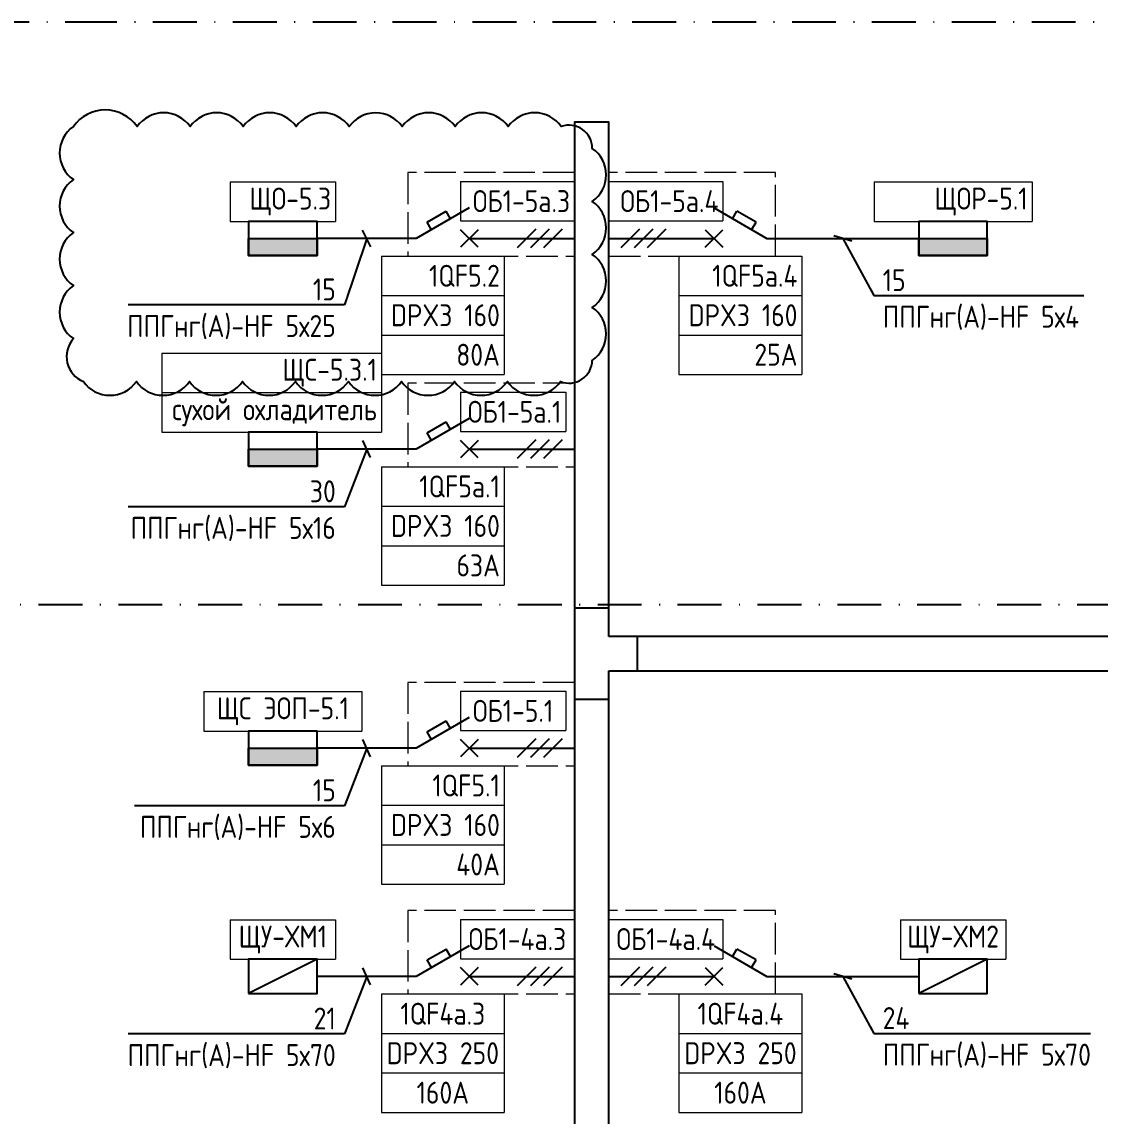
# Model space of a CAD drawing. Header units: millimetres. Extents: x -1221 to 2392, y 143 to 1021.
# Drawn here: x 766.5 to 889.3, y 891 to 1015.7 of the extents above; entities that cross this region are included whole.
import ezdxf
from ezdxf import colors
from ezdxf.entities.mleader import LeaderData, LeaderLine
from ezdxf.math import Vec2, Vec3

# ---------------------------------------------------------------- set-up
doc = ezdxf.new("R2010")
doc.units = ezdxf.units.MM
doc.header["$MEASUREMENT"] = 0
doc.linetypes.add('ACAD_ISO02W100', pattern=[15, 12, -3])
doc.linetypes.add('Штрихпунктирная 5 х 2 мм', pattern=[9, 5, -2, 0, -2])
doc.layers.get('Defpoints').update_dxf_attribs({"color": 6})
doc.layers.add('_LV_txt', color=7, linetype='Continuous', lineweight=15)
doc.layers.add('EL_Схема', color=7, linetype='Continuous', lineweight=15)
for name, color, linetype in [('ACM 0.05mm', 1, 'Continuous'), ('ACM Text', 7, 'Continuous'), ('EM_Щиты', 7, 'Continuous')]:
    doc.layers.add(name, color=color, linetype=linetype)
doc.styles.add('Надписи', font='isocpeur.ttf', dxfattribs={"width": 0.85})

# ---------------------------------------------------------------- blocks, each defined once
blk = doc.blocks.new('*T212')
at = {"layer": 'Defpoints', "color": 8, "linetype": 'ByBlock', "lineweight": 0, "transparency": 16777216}
for p, q in [((0, 0), (14, 0)), ((0, 0), (0, -13.5)), ((14, 0), (14, -13.5)), ((0, -4.5), (14, -4.5)), ((0, -9), (14, -9)), ((0, -13.5), (14, -13.5))]:
    blk.add_line(p, q, dxfattribs=at)
at = {"layer": 'ACM Text', "transparency": 16777216, "char_height": 2.5, "width": 13, "attachment_point": 6, "style": 'Надписи'}
for s, insert in [('1QF5.1', (13.5, -2.25)), ('DPX3 160', (13.5, -6.75)), ('40A', (13.5, -11.25))]:
    blk.add_mtext(s, dxfattribs=dict(at, insert=insert))
blk = doc.blocks.new('*T213')
at = {"layer": 'Defpoints', "color": 8, "linetype": 'ByBlock', "lineweight": 0, "transparency": 16777216}
for p, q in [((0, 0), (12, 0)), ((0, 0), (0, -4.5)), ((12, 0), (12, -4.5)), ((0, -4.5), (12, -4.5))]:
    blk.add_line(p, q, dxfattribs=at)
at = {"layer": 'ACM Text', "transparency": 16777216, "insert": (6, -2.25), "char_height": 2.5, "width": 11, "attachment_point": 5, "style": 'Надписи'}
blk.add_mtext('ОБ1-5.1', dxfattribs=at)
blk = doc.blocks.new('*U19')
at = {"linetype": 'Continuous'}
h = blk.add_hatch(color=256, dxfattribs=at)
h.dxf.hatch_style = 1
h.paths.add_polyline_path([(-3.9, 1.95), (-3.9, 0), (3.9, 0), (3.9, 1.95)])
for points in [[(-3.9, 0), (3.9, 0), (3.9, 3.9), (-3.9, 3.9)], [(-3.9, 1.95), (3.9, 1.95), (3.9, 0), (-3.9, 0)]]:
    blk.add_lwpolyline(points, close=True, dxfattribs=at)
blk = doc.blocks.new('*T214')
at = {"layer": 'Defpoints', "color": 8, "linetype": 'ByBlock', "lineweight": 0, "transparency": 16777216}
for p, q in [((0, 0), (25, 0)), ((0, 0), (0, -9)), ((25, 0), (25, -9)), ((0, -4.5), (25, -4.5)), ((0, -9), (25, -9))]:
    blk.add_line(p, q, dxfattribs=at)
at = {"layer": 'ACM Text', "transparency": 16777216, "char_height": 2.5, "width": 24, "attachment_point": 6, "style": 'Надписи'}
for s, insert in [('ЩС-5.3.1', (24.5, -2.25)), ('сухой охладитель', (24.5, -6.75))]:
    blk.add_mtext(s, dxfattribs=dict(at, insert=insert))
blk = doc.blocks.new('*T215')
at = {"layer": 'Defpoints', "color": 8, "linetype": 'ByBlock', "lineweight": 0, "transparency": 16777216}
for p, q in [((0, 0), (14, 0)), ((0, 0), (0, -13.5)), ((14, 0), (14, -13.5)), ((0, -4.5), (14, -4.5)), ((0, -9), (14, -9)), ((0, -13.5), (14, -13.5))]:
    blk.add_line(p, q, dxfattribs=at)
at = {"layer": 'ACM Text', "transparency": 16777216, "char_height": 2.5, "width": 13, "attachment_point": 6, "style": 'Надписи'}
for s, insert in [('1QF5а.1', (13.5, -2.25)), ('DPX3 160', (13.5, -6.75)), ('63A', (13.5, -11.25))]:
    blk.add_mtext(s, dxfattribs=dict(at, insert=insert))
blk = doc.blocks.new('*T216')
at = {"layer": 'Defpoints', "color": 8, "linetype": 'ByBlock', "lineweight": 0, "transparency": 16777216}
for p, q in [((0, 0), (12, 0)), ((0, 0), (0, -4.5)), ((12, 0), (12, -4.5)), ((0, -4.5), (12, -4.5))]:
    blk.add_line(p, q, dxfattribs=at)
at = {"layer": 'ACM Text', "transparency": 16777216, "insert": (11.5, -2.25), "char_height": 2.5, "width": 11, "attachment_point": 6, "style": 'Надписи'}
blk.add_mtext('ОБ1-5а.1', dxfattribs=at)
blk = doc.blocks.new('_Oblique')
at = {"color": 0, "linetype": 'ByBlock', "lineweight": -2}
blk.add_line((-0.5, -0.5), (0.5, 0.5), dxfattribs=at)
blk = doc.blocks.new('*T167')
at = {"layer": 'Defpoints', "color": 8, "linetype": 'ByBlock', "lineweight": 0, "transparency": 16777216}
for p, q in [((0, 0), (14, 0)), ((0, 0), (0, -13.5)), ((14, 0), (14, -13.5)), ((0, -4.5), (14, -4.5)), ((0, -9), (14, -9)), ((0, -13.5), (14, -13.5))]:
    blk.add_line(p, q, dxfattribs=at)
at = {"layer": 'ACM Text', "transparency": 16777216, "char_height": 2.5, "width": 13, "attachment_point": 5, "style": 'Надписи'}
for s, insert in [('1QF4а.3', (7, -2.25)), ('DPX3 250', (7, -6.75)), ('160A', (7, -11.25))]:
    blk.add_mtext(s, dxfattribs=dict(at, insert=insert))
blk = doc.blocks.new('*T168')
at = {"layer": 'Defpoints', "color": 8, "linetype": 'ByBlock', "lineweight": 0, "transparency": 16777216}
for p, q in [((0, 0), (13, 0)), ((0, 0), (0, -4.5)), ((13, 0), (13, -4.5)), ((0, -4.5), (13, -4.5))]:
    blk.add_line(p, q, dxfattribs=at)
at = {"layer": 'ACM Text', "transparency": 16777216, "insert": (6.5, -2.25), "char_height": 2.5, "width": 12, "attachment_point": 5, "style": 'Надписи'}
blk.add_mtext('ОБ1-4а.3', dxfattribs=at)
blk = doc.blocks.new('*U29')
at = {"linetype": 'Continuous'}
blk.add_lwpolyline([(-3.9, 0), (3.9, 0), (3.9, 3.9), (-3.9, 3.9)], close=True, dxfattribs=at)
blk.add_lwpolyline([(3.9, 3.9), (-3.9, 0)])
blk = doc.blocks.new('*T169')
at = {"layer": 'Defpoints', "color": 8, "linetype": 'ByBlock', "lineweight": 0, "transparency": 16777216}
for p, q in [((0, 0), (12, 0)), ((0, 0), (0, -4.5)), ((12, 0), (12, -4.5)), ((0, -4.5), (12, -4.5))]:
    blk.add_line(p, q, dxfattribs=at)
at = {"layer": 'ACM Text', "transparency": 16777216, "insert": (6, -2.25), "char_height": 2.5, "width": 11, "attachment_point": 5, "style": 'Надписи'}
blk.add_mtext('ЩУ-ХМ1', dxfattribs=at)
blk = doc.blocks.new('*T170')
at = {"layer": 'Defpoints', "color": 8, "linetype": 'ByBlock', "lineweight": 0, "transparency": 16777216}
for p, q in [((0, 0), (13, 0)), ((0, 0), (0, -4.5)), ((13, 0), (13, -4.5)), ((0, -4.5), (13, -4.5))]:
    blk.add_line(p, q, dxfattribs=at)
at = {"layer": 'ACM Text', "transparency": 16777216, "insert": (6.5, -2.25), "char_height": 2.5, "width": 12, "attachment_point": 5, "style": 'Надписи'}
blk.add_mtext('ОБ1-4а.4', dxfattribs=at)
blk = doc.blocks.new('*T171')
at = {"layer": 'Defpoints', "color": 8, "linetype": 'ByBlock', "lineweight": 0, "transparency": 16777216}
for p, q in [((0, 0), (14, 0)), ((0, 0), (0, -13.5)), ((14, 0), (14, -13.5)), ((0, -4.5), (14, -4.5)), ((0, -9), (14, -9)), ((0, -13.5), (14, -13.5))]:
    blk.add_line(p, q, dxfattribs=at)
at = {"layer": 'ACM Text', "transparency": 16777216, "char_height": 2.5, "width": 13, "attachment_point": 5, "style": 'Надписи'}
for s, insert in [('1QF4а.4', (7, -2.25)), ('DPX3 250', (7, -6.75)), ('160A', (7, -11.25))]:
    blk.add_mtext(s, dxfattribs=dict(at, insert=insert))
blk = doc.blocks.new('*T172')
at = {"layer": 'Defpoints', "color": 8, "linetype": 'ByBlock', "lineweight": 0, "transparency": 16777216}
for p, q in [((0, 0), (12, 0)), ((0, 0), (0, -4.5)), ((12, 0), (12, -4.5)), ((0, -4.5), (12, -4.5))]:
    blk.add_line(p, q, dxfattribs=at)
at = {"layer": 'ACM Text', "transparency": 16777216, "insert": (6, -2.25), "char_height": 2.5, "width": 11, "attachment_point": 5, "style": 'Надписи'}
blk.add_mtext('ЩУ-ХМ2', dxfattribs=at)
blk = doc.blocks.new('*T173')
at = {"layer": 'Defpoints', "color": 8, "linetype": 'ByBlock', "lineweight": 0, "transparency": 16777216}
for p, q in [((0, 0), (18, 0)), ((0, 0), (0, -4.5)), ((18, 0), (18, -4.5)), ((0, -4.5), (18, -4.5))]:
    blk.add_line(p, q, dxfattribs=at)
at = {"layer": 'ACM Text', "transparency": 16777216, "insert": (9, -2.25), "char_height": 2.5, "width": 17, "attachment_point": 5, "style": 'Надписи'}
blk.add_mtext('ЩС ЭОП-5.1', dxfattribs=at)
blk = doc.blocks.new('*T174')
at = {"layer": 'Defpoints', "color": 8, "linetype": 'ByBlock', "lineweight": 0, "transparency": 16777216}
for p, q in [((0, 0), (13, 0)), ((0, 0), (0, -4.5)), ((13, 0), (13, -4.5)), ((0, -4.5), (13, -4.5))]:
    blk.add_line(p, q, dxfattribs=at)
at = {"layer": 'ACM Text', "transparency": 16777216, "insert": (12.5, -2.25), "char_height": 2.5, "width": 12, "attachment_point": 6, "style": 'Надписи'}
blk.add_mtext('ОБ1-5а.4', dxfattribs=at)
blk = doc.blocks.new('*T175')
at = {"layer": 'Defpoints', "color": 8, "linetype": 'ByBlock', "lineweight": 0, "transparency": 16777216}
for p, q in [((0, 0), (14, 0)), ((0, 0), (0, -13.5)), ((14, 0), (14, -13.5)), ((0, -4.5), (14, -4.5)), ((0, -9), (14, -9)), ((0, -13.5), (14, -13.5))]:
    blk.add_line(p, q, dxfattribs=at)
at = {"layer": 'ACM Text', "transparency": 16777216, "char_height": 2.5, "width": 13, "attachment_point": 6, "style": 'Надписи'}
for s, insert in [('1QF5а.4', (13.5, -2.25)), ('DPX3 160', (13.5, -6.75)), ('25A', (13.5, -11.25))]:
    blk.add_mtext(s, dxfattribs=dict(at, insert=insert))
blk = doc.blocks.new('*T176')
at = {"layer": 'Defpoints', "color": 8, "linetype": 'ByBlock', "lineweight": 0, "transparency": 16777216}
for p, q in [((0, 0), (18, 0)), ((0, 0), (0, -4.5)), ((18, 0), (18, -4.5)), ((0, -4.5), (18, -4.5))]:
    blk.add_line(p, q, dxfattribs=at)
at = {"layer": 'ACM Text', "transparency": 16777216, "insert": (17.5, -2.25), "char_height": 2.5, "width": 17, "attachment_point": 6, "style": 'Надписи'}
blk.add_mtext('ЩОР-5.1', dxfattribs=at)
blk = doc.blocks.new('*T237')
at = {"layer": 'Defpoints', "color": 8, "linetype": 'ByBlock', "lineweight": 0, "transparency": 16777216}
for p, q in [((0, 0), (14, 0)), ((0, 0), (0, -13.5)), ((14, 0), (14, -13.5)), ((0, -4.5), (14, -4.5)), ((0, -9), (14, -9)), ((0, -13.5), (14, -13.5))]:
    blk.add_line(p, q, dxfattribs=at)
at = {"layer": 'ACM Text', "transparency": 16777216, "char_height": 2.5, "width": 13, "attachment_point": 6, "style": 'Надписи'}
for s, insert in [('1QF5.2', (13.5, -2.25)), ('DPX3 160', (13.5, -6.75)), ('80A', (13.5, -11.25))]:
    blk.add_mtext(s, dxfattribs=dict(at, insert=insert))
blk = doc.blocks.new('*T238')
at = {"layer": 'Defpoints', "color": 8, "linetype": 'ByBlock', "lineweight": 0, "transparency": 16777216}
for p, q in [((0, 0), (13, 0)), ((0, 0), (0, -4.5)), ((13, 0), (13, -4.5)), ((0, -4.5), (13, -4.5))]:
    blk.add_line(p, q, dxfattribs=at)
at = {"layer": 'ACM Text', "transparency": 16777216, "insert": (12.5, -2.25), "char_height": 2.5, "width": 12, "attachment_point": 6, "style": 'Надписи'}
blk.add_mtext('ОБ1-5а.3', dxfattribs=at)
blk = doc.blocks.new('*T239')
at = {"layer": 'Defpoints', "color": 8, "linetype": 'ByBlock', "lineweight": 0, "transparency": 16777216}
for p, q in [((0, 0), (12, 0)), ((0, 0), (0, -4.5)), ((12, 0), (12, -4.5)), ((0, -4.5), (12, -4.5))]:
    blk.add_line(p, q, dxfattribs=at)
at = {"layer": 'ACM Text', "transparency": 16777216, "insert": (11.5, -2.25), "char_height": 2.5, "width": 11, "attachment_point": 6, "style": 'Надписи'}
blk.add_mtext('ЩО-5.3', dxfattribs=at)

msp = doc.modelspace()

# ---------------------------------------------------------------- linework, layer by layer
for p, q in [((817.46, 994.51), (811.44, 991.03)), ((812.68, 992.89), (814.84, 994.14)), ((815.34, 993.28), (814.84, 994.14)), ((845.36, 994.51), (851.37, 991.03)), ((847.47, 993.28), (847.97, 994.14)), ((850.14, 992.89), (847.97, 994.14)), ((813.18, 992.03), (812.68, 992.89)), ((849.64, 992.03), (850.14, 992.89)), ((818.47, 990.03), (816.47, 992.03)), ((818.47, 992.03), (816.47, 990.03)), ((844.34, 990.03), (846.34, 992.03)), ((844.34, 992.03), (846.34, 990.03)), ((817.47, 991.03), (829.46, 991.03)), ((833.36, 991.03), (845.34, 991.03)), ((817.46, 970.51), (811.44, 967.03)), ((812.68, 968.89), (814.84, 970.14)), ((815.34, 969.28), (814.84, 970.14)), ((813.18, 968.03), (812.68, 968.89)), ((818.47, 966.03), (816.47, 968.03)), ((818.47, 968.03), (816.47, 966.03)), ((817.47, 967.03), (829.46, 967.03)), ((817.46, 936.44), (811.44, 932.96)), ((812.68, 934.83), (814.84, 936.08)), ((815.34, 935.21), (814.84, 936.08)), ((813.18, 933.96), (812.68, 934.83)), ((818.47, 931.96), (816.47, 933.96)), ((818.47, 933.96), (816.47, 931.96)), ((817.47, 932.96), (829.46, 932.96)), ((817.46, 910.44), (811.44, 906.96)), ((812.68, 908.83), (814.84, 910.08)), ((815.34, 909.21), (814.84, 910.08)), ((845.36, 910.44), (851.37, 906.96)), ((847.47, 909.21), (847.97, 910.08)), ((850.14, 908.83), (847.97, 910.08)), ((813.18, 907.96), (812.68, 908.83)), ((849.64, 907.96), (850.14, 908.83)), ((818.47, 905.96), (816.47, 907.96)), ((818.47, 907.96), (816.47, 905.96)), ((844.34, 905.96), (846.34, 907.96)), ((844.34, 907.96), (846.34, 905.96)), ((817.47, 906.96), (829.46, 906.96)), ((833.36, 906.96), (845.34, 906.96))]:
    msp.add_line(p, q)
for points in [[(825.07, 992.09), (822.94, 989.96)], [(826.57, 992.09), (824.44, 989.96)], [(828.07, 992.09), (825.94, 989.96)], [(836.87, 992.09), (834.75, 989.96)], [(838.37, 992.09), (836.25, 989.96)], [(839.87, 992.09), (837.75, 989.96)], [(825.07, 968.09), (822.94, 965.96)], [(826.57, 968.09), (824.44, 965.96)], [(828.07, 968.09), (825.94, 965.96)], [(825.07, 934.02), (822.94, 931.9)], [(826.57, 934.02), (824.44, 931.9)], [(828.07, 934.02), (825.94, 931.9)], [(825.07, 908.02), (822.94, 905.9)], [(826.57, 908.02), (824.44, 905.9)], [(828.07, 908.02), (825.94, 905.9)], [(836.87, 908.02), (834.75, 905.9)], [(838.37, 908.02), (836.25, 905.9)], [(839.87, 908.02), (837.75, 905.9)]]:
    msp.add_lwpolyline(points)
at = {"layer": 'ACM 0.05mm', "color": 7, "linetype": 'Штрихпунктирная 5 х 2 мм'}
for points in [[(586.41, 1015.7), (762.34, 1015.7), (762.34, 1015.7), (772.34, 1015.7), (906.48, 1015.7), (906.48, 1015.7), (906.48, 1015.7), (906.48, 1015.7), (906.48, 1015.7), (906.48, 1015.7), (2391.94, 1015.7)], [(586.41, 949.31), (2391.94, 949.31)]]:
    msp.add_lwpolyline(points, dxfattribs=at)
at = {"layer": 'ACM Text'}
for points in [[(811.44, 991.03), (800.14, 991.03)], [(851.37, 991.03), (868.68, 991.03)], [(811.44, 967.03), (800.14, 967.03)], [(829.46, 948.94), (833.36, 948.94)], [(836.61, 945.69), (836.61, 941.79)], [(829.46, 938.53), (833.36, 938.53)], [(811.44, 932.96), (800.14, 932.96)], [(811.44, 906.96), (800.14, 906.96)], [(851.37, 906.96), (868.68, 906.96)]]:
    msp.add_lwpolyline(points, dxfattribs=at)
at = {"layer": 'EL_Схема', "linetype": 'ACAD_ISO02W100', "ltscale": 0.3}
for points in [[(829.46, 998.53), (810.46, 998.53), (810.46, 989.03), (829.46, 989.03)], [(833.36, 989.03), (852.36, 989.03), (852.36, 998.53), (833.36, 998.53)], [(829.46, 974.53), (810.46, 974.53), (810.46, 965.03), (829.46, 965.03)], [(829.46, 940.46), (810.46, 940.46), (810.46, 930.96), (829.46, 930.96)], [(829.46, 914.46), (810.46, 914.46), (810.46, 904.96), (829.46, 904.96)], [(833.36, 904.96), (852.36, 904.96), (852.36, 914.46), (833.36, 914.46)]]:
    msp.add_lwpolyline(points, dxfattribs=at)
at = {"layer": 'EM_Щиты'}
msp.add_lwpolyline([(833.36, 945.69), (833.36, 1004.28), (829.46, 1004.28), (829.46, 729.41), (833.36, 729.41), (833.36, 941.79)], dxfattribs=at)

# ---------------------------------------------------------------- block references
for name, p in [('*T239', (790.24, 997.48)), ('*T238', (816.46, 997.53)), ('*T174', (833.36, 997.53)), ('*T176', (863.58, 997.48)), ('*T237', (807.46, 989.03)), ('*T175', (841.36, 989.03)), ('*T214', (782.46, 977.98)), ('*T216', (816.46, 973.53)), ('*T215', (807.46, 965.03)), ('*T173', (787.24, 939.41)), ('*T213', (816.46, 939.46)), ('*T212', (807.46, 930.96)), ('*T169', (790.24, 913.41)), ('*T168', (816.46, 913.46)), ('*T170', (833.36, 913.46)), ('*T172', (866.58, 913.41)), ('*T167', (807.46, 904.96)), ('*T171', (841.36, 904.96))]:
    msp.add_blockref(name, p)
for name, p in [('*U19', (796.24, 989.08)), ('*U19', (872.58, 989.08)), ('*U19', (796.24, 965.08)), ('*U19', (796.24, 931.01)), ('*U29', (796.24, 905.01)), ('*U29', (872.58, 905.01))]:
    msp.add_blockref(name, p, dxfattribs=at)

# ---------------------------------------------------------------- next in the draw order: leaders
at = {"layer": '_LV_txt'}
ml = msp.add_multileader_mtext('Standard', dxfattribs=at)
ml.set_content('15\\PППГнг(А)-HF 5х25', color=256, style='Надписи')
ml.set_leader_properties(color=256)
ml.set_arrow_properties(name='OBLIQUE')
ml.build(insert=Vec2(0, 0))
ml.multileader.update_dxf_attribs({"has_dogleg": 0, "text_left_attachment_type": 6, "text_right_attachment_type": 6, "dogleg_length": 1, "arrow_head_size": 1.5})
ctx = ml.context
ctx.base_point, ctx.char_height, ctx.arrow_head_size, ctx.landing_gap_size, ctx.plane_origin = Vec3(778.32, 983.47), 2.5, 1.5, 1, Vec3(793.47, 977.4)
ctx.left_attachment, ctx.right_attachment, ctx.text_align_type = 6, 6, 2
notes = []
notes.append((ctx, [(1, (1, 1, 0), (803.28, 983.47), (-1, 0), 0.01, [(2, [(805.79, 991.03)], 0, [])])]))
ctx.mtext.insert, ctx.mtext.width, ctx.mtext.defined_height, ctx.mtext.alignment, ctx.mtext.flow_direction = Vec3(802.27, 986.47), 23.4342, 9.84, 3, 5
ctx.mtext.has_bg_fill, ctx.mtext.bg_color, ctx.mtext.bg_scale_factor, ctx.mtext.bg_transparency, ctx.mtext.use_window_bg_color = 1, -1027028792, 1.5, 0, 1
ml = msp.add_multileader_mtext('Standard', dxfattribs=at)
ml.set_content('15\\PППГнг(А)-HF 5х4', color=256, style='Надписи')
ml.set_leader_properties(color=256)
ml.set_arrow_properties(name='OBLIQUE')
ml.build(insert=Vec2(0, 0))
ml.multileader.update_dxf_attribs({"has_dogleg": 0, "text_left_attachment_type": 6, "text_right_attachment_type": 6, "dogleg_length": 1, "arrow_head_size": 1.5})
ctx = ml.context
ctx.base_point, ctx.char_height, ctx.arrow_head_size, ctx.landing_gap_size, ctx.plane_origin = Vec3(863.57, 984.53), 2.5, 1.5, 1, Vec3(847.71, 978.4)
ctx.left_attachment, ctx.right_attachment = 6, 6
notes.append((ctx, [(0, (1, 1, 0), (863.56, 984.53), (1, 0), 0.01, [(2, [(860.02, 991.03)], 0, [])])]))
ctx.mtext.insert, ctx.mtext.width, ctx.mtext.defined_height, ctx.mtext.flow_direction = Vec3(864.57, 987.53), 23.4342, 9.84, 5
ctx.mtext.has_bg_fill, ctx.mtext.bg_color, ctx.mtext.bg_scale_factor, ctx.mtext.bg_transparency, ctx.mtext.use_window_bg_color = 1, -1027028792, 1.5, 0, 1
ml = msp.add_multileader_mtext('Standard', dxfattribs=at)
ml.set_content('30\\PППГнг(А)-HF 5х16', color=256, style='Надписи')
ml.set_leader_properties(color=256)
ml.set_arrow_properties(name='OBLIQUE')
ml.build(insert=Vec2(0, 0))
ml.multileader.update_dxf_attribs({"has_dogleg": 0, "text_left_attachment_type": 6, "text_right_attachment_type": 6, "dogleg_length": 1, "arrow_head_size": 1.5})
ctx = ml.context
ctx.base_point, ctx.char_height, ctx.arrow_head_size, ctx.landing_gap_size, ctx.plane_origin = Vec3(778.75, 960.47), 2.5, 1.5, 1, Vec3(793.47, 954.4)
ctx.left_attachment, ctx.right_attachment, ctx.text_align_type = 6, 6, 2
notes.append((ctx, [(1, (1, 1, 0), (803.28, 960.47), (-1, 0), 0.01, [(2, [(805.79, 967.03)], 0, [])])]))
ctx.mtext.insert, ctx.mtext.width, ctx.mtext.defined_height, ctx.mtext.alignment, ctx.mtext.flow_direction = Vec3(802.27, 963.47), 23.4342, 9.84, 3, 5
ctx.mtext.has_bg_fill, ctx.mtext.bg_color, ctx.mtext.bg_scale_factor, ctx.mtext.bg_transparency, ctx.mtext.use_window_bg_color = 1, -1027028792, 1.5, 0, 1
ml = msp.add_multileader_mtext('Standard', dxfattribs=at)
ml.set_content('15\\PППГнг(А)-HF 5х6', color=256, style='Надписи')
ml.set_leader_properties(color=256)
ml.set_arrow_properties(name='OBLIQUE')
ml.build(insert=Vec2(0, 0))
ml.multileader.update_dxf_attribs({"has_dogleg": 0, "text_left_attachment_type": 6, "text_right_attachment_type": 6, "dogleg_length": 1, "arrow_head_size": 1.5})
ctx = ml.context
ctx.base_point, ctx.char_height, ctx.arrow_head_size, ctx.landing_gap_size, ctx.plane_origin = Vec3(779.81, 926.41), 2.5, 1.5, 1, Vec3(793.47, 920.33)
ctx.left_attachment, ctx.right_attachment, ctx.text_align_type = 6, 6, 2
notes.append((ctx, [(1, (1, 1, 0), (803.28, 926.41), (-1, 0), 0.01, [(2, [(805.79, 932.96)], 0, [])])]))
ctx.mtext.insert, ctx.mtext.width, ctx.mtext.defined_height, ctx.mtext.alignment, ctx.mtext.flow_direction = Vec3(802.27, 929.41), 23.4342, 9.84, 3, 5
ctx.mtext.has_bg_fill, ctx.mtext.bg_color, ctx.mtext.bg_scale_factor, ctx.mtext.bg_transparency, ctx.mtext.use_window_bg_color = 1, -1027028792, 1.5, 0, 1
ml = msp.add_multileader_mtext('Standard', dxfattribs=at)
ml.set_content('21\\PППГнг(А)-HF 5х70', color=256, style='Надписи')
ml.set_leader_properties(color=256)
ml.set_arrow_properties(name='OBLIQUE')
ml.build(insert=Vec2(0, 0))
ml.multileader.update_dxf_attribs({"has_dogleg": 0, "text_left_attachment_type": 6, "text_right_attachment_type": 6, "dogleg_length": 1, "arrow_head_size": 1.5})
ctx = ml.context
ctx.base_point, ctx.char_height, ctx.arrow_head_size, ctx.landing_gap_size, ctx.plane_origin = Vec3(778.32, 900.41), 2.5, 1.5, 1, Vec3(793.47, 894.33)
ctx.left_attachment, ctx.right_attachment, ctx.text_align_type = 6, 6, 2
notes.append((ctx, [(1, (1, 1, 0), (803.28, 900.41), (-1, 0), 0.01, [(2, [(805.79, 906.96)], 0, [])])]))
ctx.mtext.insert, ctx.mtext.width, ctx.mtext.defined_height, ctx.mtext.alignment, ctx.mtext.flow_direction = Vec3(802.27, 903.41), 23.4342, 9.84, 3, 5
ctx.mtext.has_bg_fill, ctx.mtext.bg_color, ctx.mtext.bg_scale_factor, ctx.mtext.bg_transparency, ctx.mtext.use_window_bg_color = 1, -1027028792, 1.5, 0, 1
ml = msp.add_multileader_mtext('Standard', dxfattribs=at)
ml.set_content('24\\PППГнг(А)-HF 5х70', color=256, style='Надписи')
ml.set_leader_properties(color=256)
ml.set_arrow_properties(name='OBLIQUE')
ml.build(insert=Vec2(0, 0))
ml.multileader.update_dxf_attribs({"has_dogleg": 0, "text_left_attachment_type": 6, "text_right_attachment_type": 6, "dogleg_length": 1, "arrow_head_size": 1.5})
ctx = ml.context
ctx.base_point, ctx.char_height, ctx.arrow_head_size, ctx.landing_gap_size, ctx.plane_origin = Vec3(863.57, 900.46), 2.5, 1.5, 1, Vec3(847.71, 894.33)
ctx.left_attachment, ctx.right_attachment = 6, 6
notes.append((ctx, [(0, (1, 1, 0), (863.56, 900.46), (1, 0), 0.01, [(2, [(860.02, 906.96)], 0, [])])]))
ctx.mtext.insert, ctx.mtext.width, ctx.mtext.defined_height, ctx.mtext.flow_direction = Vec3(864.57, 903.46), 23.4342, 9.84, 5
ctx.mtext.has_bg_fill, ctx.mtext.bg_color, ctx.mtext.bg_scale_factor, ctx.mtext.bg_transparency, ctx.mtext.use_window_bg_color = 1, -1027028792, 1.5, 0, 1
for ctx, leaders in notes:
    for number, flags, end, landing, length, lines in leaders:
        leader = LeaderData()
        leader.index, (leader.has_last_leader_line, leader.has_dogleg_vector, leader.attachment_direction) = number, flags
        leader.last_leader_point, leader.dogleg_vector, leader.dogleg_length = Vec3(end), Vec3(landing), length
        for number, points, colour, breaks in lines:
            line = LeaderLine()
            line.index, line.vertices, line.color, line.breaks = number, Vec3.list(points), colors.encode_raw_color(colour), breaks
            leader.lines.append(line)
        ctx.leaders.append(leader)

# ---------------------------------------------------------------- next in the draw order: linework, layer by layer
at = {"layer": 'ACM Text'}
msp.add_lwpolyline([(772.38, 1003.78, 0.520567), (772.38, 997.74, 0.520567), (772.38, 991.7, 0.520567), (772.38, 985.66, 0.520567), (772.38, 979.62, 0.520567), (773.52, 974.73, 0.520567), (779.56, 974.73, 0.520567), (785.6, 974.73, 0.520567), (791.64, 974.73, 0.520567), (797.67, 974.73, 0.520567), (803.71, 974.73, 0.520567), (809.75, 974.73, 0.520567), (815.79, 974.73, 0.520567), (821.82, 974.73, 0.520567), (827.86, 974.73, 0.520567), (831.49, 977.14, 0.520567), (831.49, 983.17, 0.520567), (831.49, 989.21, 0.520567), (831.49, 995.25, 0.520567), (831.49, 1001.29, 0.520567), (827.95, 1003.78, 0.520567), (821.91, 1003.78, 0.520567), (815.87, 1003.78, 0.520567), (809.83, 1003.78, 0.520567), (803.8, 1003.78, 0.520567), (797.76, 1003.78, 0.520567), (791.72, 1003.78, 0.520567), (785.68, 1003.78, 0.520567), (779.64, 1003.78, 0.520567)], format="xyb", close=True, dxfattribs=at)
at = {"layer": 'EM_Щиты'}
msp.add_lwpolyline([(833.36, 941.79), (941.28, 941.79), (941.28, 903.33), (945.18, 903.33), (945.18, 945.69), (833.36, 945.69)], dxfattribs=at)

doc.saveas('drawing.dxf')
